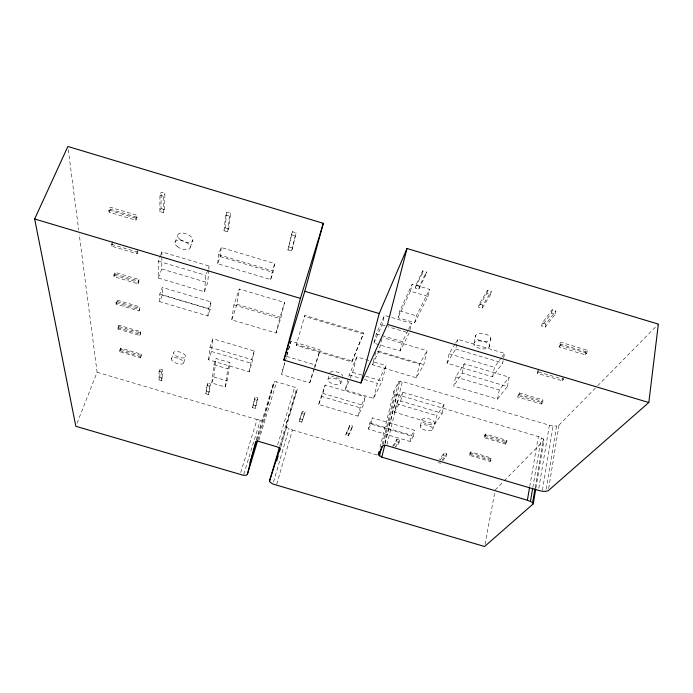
<?xml version="1.0" encoding="UTF-8"?>
<svg xmlns="http://www.w3.org/2000/svg" width="693" height="693" viewBox="0 0 693 693"><rect width="100%" height="100%" fill="white"/><g stroke="black" fill="none" stroke-linecap="round" stroke-linejoin="round"><path stroke-width="0.52" stroke-dasharray="3.46 2.6" d="M208.836 270.227L207.692 282.683L204.452 291.796L158.325 278.04L158.368 261.183L160.144 256.557M159.043 379.92L159.087 371.335L159.953 368.953L162.664 369.759L162.56 378.361L161.712 380.708L159.043 379.92L159.892 377.572L159.953 368.953M159.875 211.512L159.953 195.261L161.148 192.264L164.891 193.39L164.683 209.658L163.531 212.612L159.875 211.512L161.036 208.567L161.148 192.264M159.771 301.672L159.814 294.066L162.327 287.396L210.958 301.897L210.196 309.355L207.883 315.999L159.771 301.672L162.257 295.071L162.327 287.396M158.325 278.04L161.772 268.979L161.885 256.193M161.893 255.128L161.919 251.931L209.217 266.077L208.931 269.187M161.712 380.708L161.807 372.141L162.664 369.759M163.531 212.612L163.704 196.388L164.891 193.39M204.452 291.796L205.899 275.381L209.217 266.077M207.883 315.999L208.61 308.602L210.958 301.897M217.697 263.704L218.659 254.712L221.214 247.496L274.783 263.548L272.964 272.358L270.642 279.539L217.697 263.704L220.218 256.575L221.214 247.496M208.619 359.771L209.988 347.193L212.89 338.721L254.279 351.03L251.776 363.444L249.116 371.786L208.619 359.771L211.443 351.472L212.89 338.721M205.856 393.771L207.588 383.056L210.291 383.861L209.303 392.195L208.515 394.56L205.856 393.771L207.588 383.056M224.012 230.752L225.762 215.029L226.845 211.997L230.578 213.123L228.707 228.872L227.659 231.843L224.012 230.752L225.069 227.772L226.845 211.997M208.515 394.56L210.291 383.861M227.659 231.843L229.504 216.147L230.578 213.123M211.772 383.004L213.998 364.743L216.095 358.532L229.929 362.638L227.087 380.925L225.112 386.954L211.772 383.004L213.791 376.992L216.095 358.532M231.765 319.845L233.948 304.868L239.31 288.998L284.546 302.503L280.968 317.411L276.091 333.038L231.765 319.845L236.989 304.305L239.31 288.998M225.112 386.954L227.876 368.858L229.929 362.638M585.412 354.851L585.888 351.784L587.292 350.216L560.932 342.316L559.615 343.919L559.104 346.968L585.412 354.851L586.815 353.283L587.292 350.216M546.188 489.241L556.583 425.987L559.008 425.095L596.924 386.555M548.657 488.53L559.008 425.095M542.428 490.22L553.083 426.039L556.583 425.987M537.837 370.417L537.309 373.345L562.214 380.778L562.699 377.85M562.214 380.778L563.47 379.383L563.955 376.438M538.799 488.314L549.384 425.233L402.338 381.522L400.121 381.159L398.657 381.644L393.702 391.926L394.802 393.338L397.072 394.551L538.331 436.573L543.433 438.964L543.953 440.401L535.897 488.011M535.169 487.725L543.433 438.964M559.104 346.968L560.42 345.374L560.932 342.316M532.822 487.456L541.328 437.586M542.532 402.789L543.017 399.965L519.343 392.905L518.286 394.196L517.766 397.002L541.398 404.045L542.532 402.789L518.823 395.72L517.766 397.002M529.747 486.434L538.331 436.573M555.344 314.007L555.899 310.845L552.226 309.745L542.272 322.938L541.709 326.039L545.296 327.113L555.344 314.007L551.663 312.907L541.709 326.039M541.398 404.045L541.891 401.23L543.017 399.965M551.663 312.907L552.226 309.745M545.296 327.113L545.85 324.012L555.899 310.845M537.309 373.345L538.487 371.916L539.007 368.988M518.823 395.72L519.343 392.905M506.514 443.044L506.999 440.436L485.524 434.052L484.65 435.117L484.138 437.716L505.587 444.083L506.514 443.044L485.005 436.659L484.138 437.716M484.987 544.421L494.819 492.039M505.587 444.083L506.072 441.476L506.999 440.436M507.354 386.573L509.147 377.165L464.267 363.764L455.647 376.94L453.664 386.096L497.496 399.151L507.354 386.573L462.257 373.129L453.664 386.096M490.072 461.425L490.557 458.913L491.398 457.96L470.868 451.879L470.071 452.85L469.568 455.353L490.072 461.425L490.921 460.473L491.398 457.96M497.496 399.151L499.289 389.951L509.147 377.165M455.128 343.884L449.099 353.785L446.994 363.193L492.567 376.784L502.676 363.028L504.573 353.343L457.865 339.379L455.673 342.983M485.005 436.659L485.524 434.052M249.116 371.786L251.559 359.537L254.279 351.03M492.567 376.784L494.455 367.325L501.411 357.718M489.05 347.132L490.869 338.262M469.568 455.353L470.868 451.879M270.642 279.539L272.436 270.807L274.783 263.548M490.592 294.56L491.242 291.424L487.56 290.315L479.218 304.019L478.56 307.103L482.163 308.177L490.592 294.56L486.893 293.451L478.56 307.103M486.893 293.451L487.56 290.315M474.185 342.689L475.745 335.334M482.163 308.177L482.813 305.102L491.242 291.424M442.68 460.992L446.24 456.349L446.768 453.889L444.092 453.092L439.388 459.329M440.038 460.204L443.563 455.552L444.092 453.092M462.257 373.129L464.267 363.764M446.994 363.193L455.743 349.003L457.865 339.379M442.16 413.288L444.083 404.547L402.832 392.281L396.491 403.664L394.421 412.188L434.78 424.168L442.16 413.288L400.736 400.987L394.421 412.188M432.77 429.599L434.19 423.232A6.488 2.685 12.9 0 0 429.816 419.1A6.488 2.685 12.9 0 0 422.002 419.412A6.488 2.685 12.9 0 0 425.866 423.562A6.497 2.685 12.9 0 0 434.199 423.232M434.78 424.168L436.685 415.601L444.083 404.547M252.547 407.579L255.102 397.132L257.805 397.929L255.934 405.994L255.197 408.368L252.547 407.579L255.102 397.132M287.941 249.93L292.333 231.67L296.058 232.787L292.533 248.016L291.58 251.013L287.941 249.93L292.333 231.67M420.4 425.935L421.864 419.577M255.197 408.368L257.805 397.929M291.58 251.013L296.058 232.787M413.219 436.581L414.665 430.362L372.505 417.862L369.863 422.964L368.304 429.097L410.074 441.467L413.219 436.581L370.937 424.055L368.304 429.097M410.074 441.467L411.503 435.299L414.665 430.362M375.779 352.278L372.539 364.752L416.32 377.789L423.804 364.631L427.053 350.745L383.35 337.699M416.32 377.789L419.534 364.197L427.053 350.745M276.091 333.038L279.565 318.468L284.546 302.503M393.659 446.127L396.422 441.597L397.002 439.154L399.688 439.942L399.107 442.394L396.309 446.907M427.919 296.465L429.625 289.388L412.196 284.156L399.774 310.906L398.051 317.715L414.691 322.695L427.919 296.465L410.429 291.225L398.051 317.715M400.736 400.987L402.832 392.281M425.623 275.052L426.386 271.942L422.687 270.833L415.973 285.048L415.211 288.097L418.823 289.18L425.623 275.052L421.916 273.934L415.211 288.097M385.013 443.061L400.121 381.159M385.109 443.598L397.072 394.551M414.691 322.695L416.354 315.869L429.625 289.388M387.032 444.525L402.338 381.522M418.823 289.18L419.577 286.131L426.386 271.942M380.076 447.349L394.083 390.748M409.866 330.163L411.512 323.449L384.468 315.367L376.351 333.861L373.917 343.165L400.121 350.979L409.165 333.047L388.028 326.732M382.259 444.499L394.802 393.338M383.272 444.508L398.657 381.644M400.121 350.979L402.434 341.649L408.168 330.154M421.916 273.934L422.687 270.833M410.429 291.225L412.196 284.156M370.937 424.055L372.505 417.862M368.893 360.525L356.791 356.921L349.22 374.991L345.183 389.951L373.527 398.362L382.112 381.098L386.027 365.627L372.921 361.729M373.527 398.362L377.347 383.35L386.027 365.627M372.539 364.752L378.768 351.204L382.086 338.383M257.961 439.639L264.206 419.135L273.778 382.354L274.636 381.713L276.637 381.869L294.646 387.196L296.708 388.21L297.288 389.327L280.752 445.764M357.952 416.129L360.109 407.83L365.324 396.898L325.199 384.979L318.659 404.478L357.952 416.129L363.132 405.362L365.324 396.898M373.917 343.165L381.982 324.922L384.468 315.367M351.862 428.404L352.503 425.97L349.809 425.173L345.616 435.117L348.258 435.897L351.862 428.404L349.168 427.607L345.616 435.117M349.168 427.607L349.809 425.173M348.258 435.897L352.503 425.97M350.164 378.205L352.659 372.34L356.791 356.921M363.392 333.957L363.643 333.021L304.781 315.454L304.504 316.38L363.392 333.957L351.853 361.893L296.24 345.339L304.781 315.454M351.853 361.893L363.643 333.021M314.405 369.048L309.719 382.874L281.488 374.497L284.771 362.413M314.743 368.061L320.14 349.826L291.017 341.164L281.488 374.497M340.835 383.238A6.739 2.902 15.4 0 0 332.112 378.006A6.739 2.902 15.4 0 0 330.206 382.675A6.739 2.902 15.4 0 0 340.835 383.238L342.602 376.749M327.919 379.4L329.729 372.929M318.659 404.478L322.834 393.407L325.199 384.979M301.758 422.141L305.189 411.963L302.494 411.166L299.8 418.979L299.116 421.361L301.758 422.141L305.189 411.963M309.719 382.874L313.704 369.04M299.116 421.361L302.494 411.166M276.715 484.26L292.429 430.006L289.05 428.759L286.599 427.096L285.811 425.519L297.288 389.327M273.527 481.999L289.05 428.759M279.773 446.075L296.708 388.21M280.596 447.6L286.599 427.096M277.685 444.767L294.646 387.196M296.24 345.339L296.509 344.438L352.096 360.992M286.711 355.353L291.017 341.164M256.696 440.505L274.636 381.713M258.853 440.35L276.637 381.869M243.754 474.298L260.325 420.209L262.942 420.053L264.206 419.135M256.271 439.657L273.778 382.354M240.722 472.565L257.051 419.542L260.325 420.209M314.327 367.039L320.14 349.826M183.662 362.682L185.819 356.566M171.327 359.026L173.519 352.919M190.263 247.306L192.923 240.133M140.618 357.9L141.476 354.262L120.591 348.077L119.664 350.485L119.759 351.715L140.618 357.9L141.476 354.262M139.856 335.533L140.757 331.696L118.893 325.208L117.914 327.694L118.018 329.054L139.856 335.533L140.757 331.696M174.913 242.715L177.633 235.551M139.016 310.966L139.96 306.904L117.013 300.078L115.991 302.659L116.103 304.149L139.016 310.966L139.96 306.904M160.499 255.63L161.919 251.931M119.759 351.715L120.591 348.077M138.098 283.853L139.085 279.539L114.951 272.34L113.869 275.017L113.99 276.672L138.098 283.853L139.085 279.539M118.018 329.054L118.893 325.208M77.018 423.284L97.089 372.262L79.236 234.225M112.656 241.562L111.504 244.343L111.651 246.18L137.075 253.768L138.176 250.987M116.103 304.149L117.126 301.576L117.013 300.078M137.075 253.768L137.006 251.957L138.115 249.168M135.932 220.209L137.101 217.316L137.032 215.28L110.092 207.207L108.879 210.092L109.035 212.153L135.932 220.209L135.863 218.182L137.032 215.28M113.99 276.672L115.073 273.995L114.951 272.34M111.651 246.18L112.794 243.408M109.035 212.153L110.248 209.269L110.092 207.207M345.183 389.951L349.748 379.184M408.645 329.201L411.512 323.449M392.576 446.431L397.002 439.154M395.209 447.21L399.688 439.942M502.044 356.843L504.573 353.343M442.021 460.109L446.768 453.889M495.218 489.942L503.465 481.557M504.209 480.795L543.953 440.401M597.687 385.784L658.35 324.116M549.384 425.233L553.083 426.039M209.988 347.193L251.559 359.537M396.491 403.664L436.685 415.601M211.443 351.472L251.776 363.444M118.988 326.568L140.8 333.038M484.65 435.117L506.072 441.476M117.914 327.694L139.813 334.199M322.834 393.407L363.132 405.362M320.98 396.223L360.109 407.83M213.998 364.743L227.876 368.858M369.863 422.964L411.503 435.299M120.686 349.315L141.519 355.492M470.071 452.85L490.557 458.913M213.791 376.992L227.087 380.925M119.664 350.485L140.575 356.678M470.365 454.383L490.921 460.473M159.087 371.335L161.807 372.141M206.774 385.455L209.485 386.252M254.348 399.54L257.06 400.337M301.793 413.582L304.496 414.379M396.422 441.597L399.107 442.394M443.563 455.552L446.24 456.349M159.892 377.572L162.56 378.361M206.644 391.406L209.303 392.195M253.283 405.214L255.934 405.994M299.8 418.979L302.443 419.759M346.249 432.718L348.891 433.497M438.271 462.534L440.904 463.314M97.089 372.262L257.051 419.542M292.429 430.006L377.269 455.084M381.982 324.922L387.015 326.429M111.504 244.343L137.006 251.957M538.487 371.916L563.47 379.383M455.743 349.003L502.676 363.028M158.368 261.183L205.899 275.381M449.099 353.785L494.455 367.325M161.772 268.979L207.692 282.683M376.351 333.861L402.434 341.649M236.989 304.305L280.968 317.411M233.948 304.868L279.565 318.468M378.768 351.204L423.804 364.631M377.087 351.55L419.534 364.197M115.073 273.995L139.137 281.176M518.286 394.196L541.891 401.23M113.869 275.017L138.037 282.224M455.647 376.94L499.289 389.951M159.814 294.066L208.61 308.602M162.257 295.071L210.196 309.355M117.126 301.576L140.012 308.385M352.659 372.34L361.798 375.06M365.861 376.264L382.112 381.098M115.991 302.659L138.964 309.494M286.408 356.367L315.748 365.098M349.22 374.991L360.273 378.274M364.293 379.469L377.347 383.35M159.953 195.261L163.704 196.388M225.762 215.029L229.504 216.147M291.355 234.728L295.088 235.845M161.036 208.567L164.683 209.658M225.069 227.772L228.707 228.872M288.903 246.925L292.533 248.016M415.973 285.048L419.577 286.131M479.218 304.019L482.813 305.102M542.272 322.938L545.85 324.012M110.248 209.269L137.101 217.316M559.615 343.919L585.888 351.784M108.879 210.092L135.863 218.182M560.42 345.374L586.815 353.283M218.659 254.712L272.436 270.807M220.218 256.575L272.964 272.358M399.774 310.906L416.354 315.869M68.295 149.688L78.681 229.946M339.423 378.153A6.722 2.928 15.4 0 1 331.704 376.039M330.076 372.41A6.722 2.928 15.4 0 1 336.928 371.994A6.722 2.928 15.4 0 1 342.637 375.857M177.616 358.142A6.471 2.599 19.3 0 0 171.344 358.87A6.471 2.599 19.3 0 0 176.75 363.331A6.471 2.607 19.3 0 0 183.654 362.803A6.471 2.607 19.3 0 0 177.616 358.142M177.321 246.543A8.099 4.011 21.5 0 0 190.073 248.103A8.099 4.011 21.5 0 0 180.397 240.298A8.099 4.011 21.5 0 0 177.321 246.543M180.007 239.406A8.073 4.054 21.6 0 0 192.723 240.93A8.073 4.054 21.6 0 0 183.108 233.099A8.073 4.054 21.6 0 0 180.007 239.406M474.324 342.489A7.874 3.829 11.1 0 0 478.646 348.025A7.883 3.829 11.1 0 0 488.955 347.28A7.883 3.829 11.1 0 0 483.879 341.493A7.874 3.829 11.1 0 0 474.324 342.489M478.646 340.055A7.857 3.872 11 0 0 490.878 339.042A7.857 3.872 11 0 0 479.98 333.489A7.857 3.872 11 0 0 478.646 340.055M422.643 429.132A6.514 2.651 12.9 0 0 432.908 429.357A6.514 2.651 12.9 0 0 424.255 424.792A6.514 2.651 12.9 0 0 422.643 429.132M175.468 355.535A6.454 2.633 19.4 0 0 185.663 357.077A6.454 2.633 19.4 0 0 177.893 351.568A6.454 2.633 19.4 0 0 175.468 355.535"/><path stroke-width="1.04" d="M279.478 447.106L269.525 481.02L270.383 482.467L272.938 484.052L484.589 546.517L533.22 503.88L532.648 502.564L527.373 500.225L381.8 457.163L378.274 454.669L383.021 445.556L386.781 445.573L538.444 490.41L542.255 491.276L545.841 491.354L548.319 490.644L648.813 402.52L658.35 324.116L407.008 248.501L379.21 313.548L360.949 383.004L283.879 360.1L300.424 298.406L323.319 223.328L67.879 146.483L34.65 218.979L75.832 426.29L243.442 475.32L246.084 475.277L247.34 474.497L257.649 440.661M532.648 502.564L534.987 488.782M533.22 503.88L535.724 489.067M530.466 501.247L532.64 488.513M527.373 500.225L529.565 487.491M381.8 457.163L384.858 444.637M378.274 454.669L379.14 451.524M379.443 455.977L381.748 446.587M247.34 474.497L255.648 441.701L256.497 441.155L258.541 441.372L277.079 446.829L279.218 447.817L279.842 448.839L269.525 481.02M360.949 383.004L387.474 324.419L407.008 248.501M283.879 360.1L304.79 291.285L323.319 223.328M276.689 460.932L278.196 455.803M279.392 451.706L280.293 448.631M249.835 463.002L256.384 441.528M304.79 291.285L379.21 313.548M34.65 218.979L300.424 298.406M387.474 324.419L648.813 402.52"/></g></svg>
